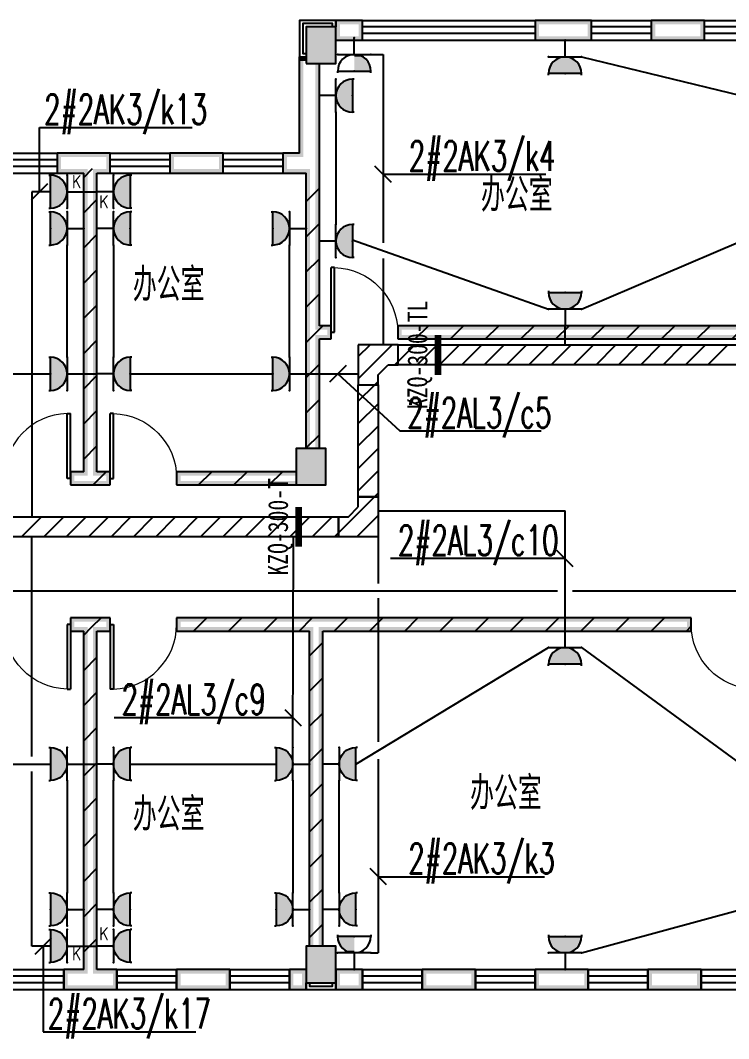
# Model space of a CAD drawing. Extents: x 101023 to 279373, y -114511 to 293844.
# Drawn here: x 148327 to 158995, y 55248 to 70588 of the extents above; entities that cross this region are included whole.
import ezdxf
from ezdxf.enums import TextEntityAlignment as Align

# ---------------------------------------------------------------- set-up
doc = ezdxf.new("R2010")
doc.units = 0
doc.header["$LTSCALE"] = 1000
doc.header["$MEASUREMENT"] = 0
for name, color, linetype in [('A-WALL-PATT', 252, 'Continuous'), ('CABLETRAY', 3, 'Continuous'), ('COLUMN', 2, 'Continuous'), ('DIM-照明', 3, 'Continuous'), ('EQUIP-插座', 3, 'Continuous'), ('EQUIP-照明', 3, 'Continuous'), ('PUB_HATCH', 8, 'Continuous'), ('PUB_TEXT', 7, 'Continuous'), ('PUB_WALL', 2, 'Continuous'), ('STAIR', 2, 'Continuous'), ('TEL_HATCH', 8, 'Continuous'), ('WALL', 2, 'Continuous'), ('WINDOW', 2, 'Continuous'), ('WIRE-照明', 6, 'Continuous'), ('抗震支吊架', 2, 'Continuous')]:
    doc.layers.add(name, color=color, linetype=linetype)
doc.styles.add('_TEL_ATTDEF', font='gbenor', dxfattribs={"bigfont": 'gbcbig'})
doc.styles.add('_TEL_DIM', font='simplex.shx', dxfattribs={"width": 0.8, "height": 3.5, "bigfont": 'gbcbig.shx'})
doc.styles.add('kzcad', font='', dxfattribs={"width": 0.8})
doc.styles.get("Standard").update_dxf_attribs({"font": 'simplex.shx', "width": 0.8, "bigfont": 'gbcbig.shx'})
doc.styles.get('kzcad').set_extended_font_data('SimSun')
pattern_1 = [(45, (-906447.23, -635367.28), (-265.16515, 265.16515), [])]

# ---------------------------------------------------------------- blocks, each defined once
blk = doc.blocks.new('$equip$00001237')
for p, q in [((-0.5, 1.05), (-0.5, 1)), ((-0.5, 1), (0.5, 1)), ((0.5, 1.05), (0.5, 1)), ((0.5, 0.5), (-0.5, 0.5)), ((0, 0.5), (0, 0))]:
    blk.add_line(p, q)
blk.add_arc((0, 1), 0.5, 180, 0)
for p in [(0, 1), (-0.5, 0.5), (0.5, 0.5), (0, 0)]:
    blk.add_point(p)
for points in [[(0.433, 0.75), (-0.433, 0.75), (0.5, 1), (-0.5, 1)], [(0.25, 0.567), (-0.25, 0.567), (0.433, 0.75), (-0.433, 0.75)], [(0, 0.5), (0, 0.5), (0.25, 0.567), (-0.25, 0.567)]]:
    blk.add_solid(points)
at = {"flags": 9}
blk.add_attdef('A', (0, 0), '', height=0.00002, dxfattribs=at)
blk = doc.blocks.new('$equip$00001764')
for p, q in [((-0.5, 1.05), (-0.5, 1)), ((-0.5, 1), (0.5, 1)), ((0.5, 1.05), (0.5, 1)), ((0.5, 0.5), (-0.5, 0.5)), ((0, 0.5), (0, 0))]:
    blk.add_line(p, q)
blk.add_arc((0, 1), 0.5, 180, 0)
for p in [(-0.5, 0.5), (0.5, 0.5), (0, 0)]:
    blk.add_point(p)
for points in [[(0.433, 0.75), (-0.433, 0.75), (0.5, 1), (-0.5, 1)], [(0.25, 0.567), (-0.25, 0.567), (0.433, 0.75), (-0.433, 0.75)], [(0, 0.5), (0, 0.5), (0.25, 0.567), (-0.25, 0.567)]]:
    blk.add_solid(points)
at = {"color": 7, "style": '_TEL_DIM'}
blk.add_attdef('$TEXT$', text='', height=0.4, dxfattribs=at).set_placement((0.303, 0.211), align=Align.MIDDLE_CENTER)
at = {"color": 7, "style": '_TEL_DIM', "flags": 1}
blk.add_attdef('A', text='', height=0.00002, dxfattribs=at).set_placement((0, 0), align=Align.MIDDLE_CENTER)
blk = doc.blocks.new('$equip$00001239')
for p, q in [((-0.5, 1.05), (-0.5, 1)), ((0.5, 1), (-0.5, 1)), ((0.5, 1.05), (0.5, 1)), ((0.5, 0.5), (-0.5, 0.5)), ((0, 0.5), (0, 0))]:
    blk.add_line(p, q)
blk.add_arc((0, 1), 0.5, 180, 0)
for points in [[(0, 0.75), (-0.433, 0.75), (0, 1), (-0.5, 1)], [(0, 0.567), (-0.25, 0.567), (0, 0.75), (-0.433, 0.75)], [(0, 0.5), (0, 0.5), (0, 0.567), (-0.25, 0.567)]]:
    blk.add_solid(points)
at = {"layer": 'EQUIP-照明'}
for p in [(0, 1), (-0.5, 0.5), (0.5, 0.5), (0, 0)]:
    blk.add_point(p, dxfattribs=at)
at = {"layer": 'EQUIP-照明', "flags": 9}
blk.add_attdef('A', (0, 0), '', height=0.00002, dxfattribs=at)
blk = doc.blocks.new('$WINLIB2D$00000001')
at = {"color": 0}
for points in [[(-0.5, 0.5), (-0.5, -0.5)], [(-0.5, 0.5), (0.5, 0.5)], [(0.5, -0.5), (0.5, 0.5)], [(0.5, 0.1667), (-0.5, 0.1667)], [(0.5, -0.1667), (-0.5, -0.1667)], [(-0.5, -0.5), (0.5, -0.5)]]:
    blk.add_lwpolyline(points, dxfattribs=at)
blk = doc.blocks.new('_FZH')
blk.add_lwpolyline([(-0.5, -0.5), (0.5, -0.5), (0.5, 0.5), (-0.5, 0.5)], close=True)
at = {"layer": 'PUB_HATCH'}
blk.add_solid([(-0.5, -0.5), (0.5, -0.5), (-0.5, 0.5), (0.5, 0.5)], dxfattribs=at)
blk = doc.blocks.new('$DorLib2D$00000001')
for p, q in [((0.45, 0.975), (0.5, 0.975)), ((0.45, 0), (0.45, 0.975)), ((0.5, 0), (0.5, 0.975)), ((0.5, 0), (0.45, 0))]:
    blk.add_line(p, q)
at = {"lineweight": 13}
blk.add_arc((0.475, 0), 0.975, 91.4693, 180, dxfattribs=at)
blk = doc.blocks.new('A$C54854E18')
at = {"layer": 'A-WALL-PATT'}
h = blk.add_hatch(dxfattribs=at)
h.set_pattern_fill('普通砖', color=256, scale=150, style=0)
h.set_pattern_definition(pattern_1)
h.paths.add_polyline_path([(33100, 16438.9), (33140, 16445.5), (33200, 16505.5), (33200, 21005.5), (33100, 21105.5), (33000, 21005.5), (33000, 16505.5), (33060, 16445.5)])
h = blk.add_hatch(dxfattribs=at)
h.set_pattern_fill('普通砖', color=256, scale=150, style=0)
h.set_pattern_definition(pattern_1)
h.paths.add_polyline_path([(36483.3, 18605.5), (36490, 18645.5), (36550, 18705.5), (36550, 21105.5), (36490, 21105.5), (36383.3, 21138.9), (36410, 21065.5), (36350, 21005.5), (36350, 18605.5)])
h = blk.add_hatch(dxfattribs=at)
h.set_pattern_fill('普通砖', color=256, scale=150, style=0)
h.set_pattern_definition(pattern_1)
h.paths.add_polyline_path([(36350, 16855.5), (36550, 16855.5), (36550, 18505.5), (36490, 18565.5), (36483.3, 18605.5), (36350, 18605.5)])
h = blk.add_hatch(dxfattribs=at)
h.set_pattern_fill('普通砖', color=256, scale=150, style=0)
h.set_pattern_definition(pattern_1)
h.paths.add_polyline_path([(36490, 18565.5), (36550, 18505.5), (36730, 18505.5), (36730, 18705.5), (36550, 18705.5), (36490, 18645.5), (36483.3, 18605.5)])
h = blk.add_hatch(dxfattribs=at)
h.set_pattern_fill('普通砖', color=256, scale=150, style=0)
h.set_pattern_definition(pattern_1)
h.paths.add_polyline_path([(43410, 18645.5), (43350, 18705.5), (37730, 18705.5), (37730, 18505.5), (43450, 18505.5), (43450, 18638.9)])
h = blk.add_hatch(dxfattribs=at)
h.set_pattern_fill('普通砖', color=256, scale=150, style=0)
h.set_pattern_definition(pattern_1)
h.paths.add_polyline_path([(33060, 16445.5), (33000, 16505.5), (32800, 16505.5), (32800, 16305.5), (33100, 16305.5), (33100, 16438.9)])
h = blk.add_hatch(dxfattribs=at)
h.set_pattern_fill('普通砖', color=256, scale=150, style=0)
h.set_pattern_definition(pattern_1)
h.paths.add_polyline_path([(33100, 16438.9), (33100, 16305.5), (33400, 16305.5), (33400, 16505.5), (33200, 16505.5), (33140, 16445.5)])
h = blk.add_hatch(dxfattribs=at)
h.set_pattern_fill('普通砖', color=256, scale=150, style=0)
h.set_pattern_definition(pattern_1)
h.paths.add_polyline_path([(36200, 16305.5), (36200, 16505.5), (34400, 16505.5), (34400, 16305.5)])
h = blk.add_hatch(dxfattribs=at)
h.set_pattern_fill('普通砖', color=256, scale=150, style=0)
h.set_pattern_definition(pattern_1)
h.paths.add_polyline_path([(33140, 14165.5), (33200, 14105.5), (33400, 14105.5), (33400, 14305.5), (33100, 14305.5), (33100, 14172.2)])
h = blk.add_hatch(dxfattribs=at)
h.set_pattern_fill('普通砖', color=256, scale=150, style=0)
h.set_pattern_definition(pattern_1)
h.paths.add_polyline_path([(36500, 14172.2), (36500, 14305.5), (34400, 14305.5), (34400, 14105.5), (36400, 14105.5), (36460, 14165.5)])
h = blk.add_hatch(dxfattribs=at)
h.set_pattern_fill('普通砖', color=256, scale=150, style=0)
h.set_pattern_definition(pattern_1)
h.paths.add_polyline_path([(36540, 14165.5), (36600, 14105.5), (42150, 14105.5), (42150, 14305.5), (36500, 14305.5), (36500, 14172.2)])
h = blk.add_hatch(dxfattribs=at)
h.set_pattern_fill('普通砖', color=256, scale=150, style=0)
h.set_pattern_definition(pattern_1)
h.paths.add_polyline_path([(33100, 8905.6), (33200, 9005.6), (33200, 14105.5), (33140, 14165.5), (33100, 14172.2), (33060, 14165.5), (33000, 14105.5), (33000, 9005.6)])
h = blk.add_hatch(dxfattribs=at)
h.set_pattern_fill('普通砖', color=256, scale=150, style=0)
h.set_pattern_definition(pattern_1)
h.paths.add_polyline_path([(36400, 9355.7), (36600, 9355.7), (36600, 14105.5), (36540, 14165.5), (36500, 14172.2), (36460, 14165.5), (36400, 14105.5)])
at = {"layer": 'PUB_WALL'}
for points in [[(36800, 23205.5), (36350, 23205.5), (36410, 23145.5), (36740, 23145.5)], [(36350, 23205.5), (36350, 22655.5), (36410, 22715.5), (36410, 23145.5)], [(36800, 22655.5), (36800, 23205.5), (36740, 23145.5), (36740, 22715.5)], [(37200, 23305.5), (36800, 23305.5), (36860, 23245.5), (37140, 23245.5)], [(36800, 23305.5), (36800, 23005.5), (36860, 23065.5), (36860, 23245.5)], [(37200, 23005.5), (37200, 23305.5), (37140, 23245.5), (37140, 23065.5)], [(40649.4, 23305.5), (39800, 23305.5), (39860, 23245.5), (40589.4, 23245.5)], [(39800, 23305.5), (39800, 23005.5), (39860, 23065.5), (39860, 23245.5)], [(40649.4, 23005.5), (40649.4, 23305.5), (40589.4, 23245.5), (40589.4, 23065.5)], [(42349.4, 23305.5), (41549.4, 23305.5), (41609.4, 23245.5), (42289.4, 23245.5)], [(41549.4, 23305.5), (41549.4, 23005.5), (41609.4, 23065.5), (41609.4, 23245.5)], [(42349.4, 23005.5), (42349.4, 23305.5), (42289.4, 23245.5), (42289.4, 23065.5)], [(36800, 23005.5), (37200, 23005.5), (37140, 23065.5), (36860, 23065.5)], [(39800, 23005.5), (40649.4, 23005.5), (40589.4, 23065.5), (39860, 23065.5)], [(41549.4, 23005.5), (42349.4, 23005.5), (42289.4, 23065.5), (41609.4, 23065.5)], [(36250, 21305.5), (36310, 21245.5), (36310, 22755.5), (36250, 22755.5)], [(36350, 22695.5), (36350, 22755.5), (36250, 22755.5), (36250, 22695.5)], [(36350, 22655.5), (36800, 22655.5), (36740, 22715.5), (36410, 22715.5)], [(36550, 22655.5), (36490, 22655.5), (36490, 21105.5), (36550, 21105.5)], [(33100, 21305.5), (32599.7, 21305.5), (32659.7, 21245.5), (33100, 21245.5)], [(32599.7, 21305.5), (32599.7, 21005.5), (32659.7, 21065.5), (32659.7, 21245.5)], [(33400.2, 21305.5), (33100, 21305.5), (33100, 21245.5), (33340.2, 21245.5)], [(33400.2, 21005.5), (33400.2, 21305.5), (33340.2, 21245.5), (33340.2, 21065.5)], [(35100.2, 21305.5), (34300.2, 21305.5), (34360.2, 21245.5), (35040.2, 21245.5)], [(34300.2, 21305.5), (34300.2, 21005.5), (34360.2, 21065.5), (34360.2, 21245.5)], [(35100.2, 21005.5), (35100.2, 21305.5), (35040.2, 21245.5), (35040.2, 21065.5)], [(36250, 21305.5), (36000.2, 21305.5), (36060.2, 21245.5), (36310, 21245.5)], [(36000.2, 21305.5), (36000.2, 21005.5), (36060.2, 21065.5), (36060.2, 21245.5)], [(32599.7, 21005.5), (33000, 21005.5), (33060, 21065.5), (32659.7, 21065.5)], [(33000, 16505.5), (33000, 21005.5), (33060, 21065.5), (33060, 16445.5)], [(33200, 16505.5), (33200, 21005.5), (33140, 21065.5), (33140, 16445.5)], [(33200, 21005.5), (33400.2, 21005.5), (33340.2, 21065.5), (33140, 21065.5)], [(34300.2, 21005.5), (35100.2, 21005.5), (35040.2, 21065.5), (34360.2, 21065.5)], [(36000.2, 21005.5), (36350, 21005.5), (36410, 21065.5), (36060.2, 21065.5)], [(36350, 18605.5), (36350, 21005.5), (36410, 21065.5), (36410, 18605.5)], [(36550, 18705.5), (36550, 21105.5), (36490, 21105.5), (36490, 18645.5)], [(36350, 16855.5), (36410, 16855.5), (36410, 18605.5), (36350, 18605.5)], [(36730, 18705.5), (36550, 18705.5), (36490, 18645.5), (36670, 18645.5)], [(36490, 16855.5), (36550, 16855.5), (36550, 18505.5), (36490, 18565.5)], [(36550, 18505.5), (36730, 18505.5), (36670, 18565.5), (36490, 18565.5)], [(36730, 18505.5), (36730, 18705.5), (36670, 18645.5), (36670, 18565.5)], [(43350, 18705.5), (37730, 18705.5), (37790, 18645.5), (43410, 18645.5)], [(37730, 18705.5), (37730, 18505.5), (37790, 18565.5), (37790, 18645.5)], [(37730, 18505.5), (43450, 18505.5), (43450, 18565.5), (37790, 18565.5)], [(36650, 16855.5), (36200, 16855.5), (36260, 16795.5), (36590, 16795.5)], [(36200, 16855.5), (36200, 16305.5), (36260, 16365.5), (36260, 16795.5)], [(36650, 16305.5), (36650, 16855.5), (36590, 16795.5), (36590, 16365.5)], [(33000, 16505.5), (32800, 16505.5), (32860, 16445.5), (33060, 16445.5)], [(32800, 16505.5), (32800, 16305.5), (32860, 16365.5), (32860, 16445.5)], [(33400, 16505.5), (33200, 16505.5), (33140, 16445.5), (33340, 16445.5)], [(33400, 16305.5), (33400, 16505.5), (33340, 16445.5), (33340, 16365.5)], [(36200, 16445.5), (36200, 16505.5), (34400, 16505.5), (34460, 16445.5)], [(34400, 16505.5), (34400, 16305.5), (34460, 16365.5), (34460, 16445.5)], [(32800, 16305.5), (33100, 16305.5), (33100, 16365.5), (32860, 16365.5)], [(33100, 16305.5), (33400, 16305.5), (33340, 16365.5), (33100, 16365.5)], [(36200, 16305.5), (36200, 16365.5), (34460, 16365.5), (34400, 16305.5)], [(36200, 16305.5), (36650, 16305.5), (36590, 16365.5), (36260, 16365.5)], [(33100, 14305.5), (32800, 14305.5), (32860, 14245.5), (33100, 14245.5)], [(32800, 14305.5), (32800, 14105.5), (32860, 14165.5), (32860, 14245.5)], [(33400, 14305.5), (33100, 14305.5), (33100, 14245.5), (33340, 14245.5)], [(33400, 14105.5), (33400, 14305.5), (33340, 14245.5), (33340, 14165.5)], [(36500, 14305.5), (34400, 14305.5), (34460, 14245.5), (36500, 14245.5)], [(34400, 14305.5), (34400, 14105.5), (34460, 14165.5), (34460, 14245.5)], [(42150, 14305.5), (36500, 14305.5), (36500, 14245.5), (42090, 14245.5)], [(42150, 14105.5), (42150, 14305.5), (42090, 14245.5), (42090, 14165.5)], [(32800, 14105.5), (33000, 14105.5), (33060, 14165.5), (32860, 14165.5)], [(33000, 9005.6), (33000, 14105.5), (33060, 14165.5), (33060, 8945.6)], [(33200, 14105.5), (33400, 14105.5), (33340, 14165.5), (33140, 14165.5)], [(33200, 9005.6), (33200, 14105.5), (33140, 14165.5), (33140, 8945.6)], [(34400, 14105.5), (36400, 14105.5), (36460, 14165.5), (34460, 14165.5)], [(36400, 9355.7), (36460, 9355.7), (36460, 14165.5), (36400, 14105.5)], [(36600, 14105.5), (42150, 14105.5), (42090, 14165.5), (36540, 14165.5)], [(36540, 9355.7), (36600, 9355.7), (36600, 14105.5), (36540, 14165.5)], [(36800, 9355.7), (36350, 9355.7), (36410, 9295.7), (36740, 9295.7)], [(36350, 9355.7), (36350, 8805.6), (36410, 8865.6), (36410, 9295.7)], [(36800, 8805.6), (36800, 9355.7), (36740, 9295.7), (36740, 8865.6)], [(33000, 9005.6), (32699.7, 9005.6), (32759.7, 8945.6), (33060, 8945.6)], [(32699.7, 9005.6), (32699.7, 8705.6), (32759.7, 8765.6), (32759.7, 8945.6)], [(33500, 9005.6), (33200, 9005.6), (33140, 8945.6), (33440, 8945.6)], [(33500, 8705.6), (33500, 9005.6), (33440, 8945.6), (33440, 8765.6)], [(35200, 9005.6), (34400, 9005.6), (34460, 8945.6), (35140, 8945.6)], [(34400, 9005.6), (34400, 8705.6), (34460, 8765.6), (34460, 8945.6)], [(35200, 8705.6), (35200, 9005.6), (35140, 8945.6), (35140, 8765.6)], [(36350, 9005.6), (36100, 9005.6), (36160, 8945.6), (36290, 8945.6)], [(36100, 9005.6), (36100, 8705.6), (36160, 8765.6), (36160, 8945.6)], [(36350, 8705.6), (36350, 9005.6), (36290, 8945.6), (36290, 8765.6)], [(37200, 9005.5), (36800, 9005.5), (36860, 8945.5), (37140, 8945.5)], [(36800, 9005.5), (36800, 8705.5), (36860, 8765.5), (36860, 8945.5)], [(37200, 8705.5), (37200, 9005.5), (37140, 8945.5), (37140, 8765.5)], [(38900, 9005.5), (38100, 9005.5), (38160, 8945.5), (38840, 8945.5)], [(38100, 9005.5), (38100, 8705.5), (38160, 8765.5), (38160, 8945.5)], [(38900, 8705.5), (38900, 9005.5), (38840, 8945.5), (38840, 8765.5)], [(40600, 9005.5), (39800, 9005.5), (39860, 8945.5), (40540, 8945.5)], [(39800, 9005.5), (39800, 8705.5), (39860, 8765.5), (39860, 8945.5)], [(40600, 8705.5), (40600, 9005.5), (40540, 8945.5), (40540, 8765.5)], [(42300, 9005.5), (41500, 9005.5), (41560, 8945.5), (42240, 8945.5)], [(41500, 9005.5), (41500, 8705.5), (41560, 8765.5), (41560, 8945.5)], [(42300, 8705.5), (42300, 9005.5), (42240, 8945.5), (42240, 8765.5)], [(32699.7, 8705.6), (33100, 8705.6), (33100, 8765.6), (32759.7, 8765.6)], [(33100, 8705.6), (33500, 8705.6), (33440, 8765.6), (33100, 8765.6)], [(34400, 8705.6), (35200, 8705.6), (35140, 8765.6), (34460, 8765.6)], [(36100, 8705.6), (36350, 8705.6), (36290, 8765.6), (36160, 8765.6)], [(36350, 8805.6), (36800, 8805.6), (36740, 8865.6), (36410, 8865.6)], [(36800, 8705.5), (37200, 8705.5), (37140, 8765.5), (36860, 8765.5)], [(38100, 8705.5), (38900, 8705.5), (38840, 8765.5), (38160, 8765.5)], [(39800, 8705.5), (40600, 8705.5), (40540, 8765.5), (39860, 8765.5)], [(41500, 8705.5), (42300, 8705.5), (42240, 8765.5), (41560, 8765.5)]]:
    blk.add_hatch(color=256, dxfattribs=at).paths.add_polyline_path(points)
for points in [[(36800, 23205.5), (36800, 23305.5), (36250, 23305.5), (36250, 22755.5), (36350, 22755.5)], [(36750, 23205.5), (36750, 23255.5), (36300, 23255.5), (36300, 22805.5), (36350, 22805.5)], [(36350, 8805.6), (36350, 8705.6), (36800, 8705.5), (36800, 8805.5)], [(36400, 8805.6), (36400, 8755.6), (36750, 8755.5), (36750, 8805.5)]]:
    blk.add_lwpolyline(points)
at = {"layer": 'WALL'}
for p, q in [((37200, 23305.5), (36800, 23305.5)), ((36800, 23305.5), (36800, 23205.5)), ((37200, 23005.5), (37200, 23305.5)), ((40649.4, 23305.5), (39800, 23305.5)), ((39800, 23305.5), (39800, 23005.5)), ((40649.4, 23005.5), (40649.4, 23305.5)), ((42349.4, 23305.5), (41549.4, 23305.5)), ((41549.4, 23305.5), (41549.4, 23005.5)), ((42349.4, 23005.5), (42349.4, 23305.5)), ((36800, 23005.5), (37200, 23005.5)), ((39800, 23005.5), (40649.4, 23005.5)), ((41549.4, 23005.5), (42349.4, 23005.5)), ((36250, 21305.5), (36250, 22755.5)), ((36250, 22755.5), (36350, 22755.5)), ((36550, 21105.5), (36550, 22655.5)), ((33100, 21305.5), (32599.7, 21305.5)), ((32599.7, 21305.5), (32599.7, 21005.5)), ((33400.2, 21305.5), (33100, 21305.5)), ((33400.2, 21005.5), (33400.2, 21305.5)), ((35100.2, 21305.5), (34300.2, 21305.5)), ((34300.2, 21305.5), (34300.2, 21005.5)), ((35100.2, 21005.5), (35100.2, 21305.5)), ((36250, 21305.5), (36000.2, 21305.5)), ((36000.2, 21305.5), (36000.2, 21005.5)), ((36550, 18705.5), (36550, 21105.5)), ((32599.7, 21005.5), (33000, 21005.5)), ((33000, 16505.5), (33000, 21005.5)), ((33200, 16505.5), (33200, 21005.5)), ((33200, 21005.5), (33400.2, 21005.5)), ((34300.2, 21005.5), (35100.2, 21005.5)), ((36000.2, 21005.5), (36350, 21005.5)), ((36350, 18605.5), (36350, 21005.5)), ((36350, 16855.5), (36350, 18605.5)), ((36730, 18705.5), (36550, 18705.5)), ((36730, 18505.5), (36730, 18705.5)), ((43350, 18705.5), (37730, 18705.5)), ((37730, 18705.5), (37730, 18505.5)), ((36550, 16855.5), (36550, 18505.5)), ((36550, 18505.5), (36730, 18505.5)), ((37730, 18505.5), (43450, 18505.5)), ((33000, 16505.5), (32800, 16505.5)), ((32800, 16505.5), (32800, 16305.5)), ((33400, 16505.5), (33200, 16505.5)), ((33400, 16305.5), (33400, 16505.5)), ((36200, 16505.5), (34400, 16505.5)), ((34400, 16505.5), (34400, 16305.5)), ((32800, 16305.5), (33100, 16305.5)), ((33100, 16305.5), (33400, 16305.5)), ((34400, 16305.5), (36200, 16305.5)), ((33100, 14305.5), (32800, 14305.5)), ((32800, 14305.5), (32800, 14105.5)), ((33400, 14305.5), (33100, 14305.5)), ((33400, 14105.5), (33400, 14305.5)), ((36500, 14305.5), (34400, 14305.5)), ((34400, 14305.5), (34400, 14105.5)), ((42150, 14305.5), (36500, 14305.5)), ((42150, 14105.5), (42150, 14305.5)), ((32800, 14105.5), (33000, 14105.5)), ((33000, 9005.6), (33000, 14105.5)), ((33200, 14105.5), (33400, 14105.5)), ((33200, 9005.6), (33200, 14105.5)), ((34400, 14105.5), (36400, 14105.5)), ((36400, 9355.7), (36400, 14105.5)), ((36600, 14105.5), (42150, 14105.5)), ((36600, 9355.7), (36600, 14105.5)), ((33000, 9005.6), (32699.7, 9005.6)), ((32699.7, 9005.6), (32699.7, 8705.6)), ((33500, 9005.6), (33200, 9005.6)), ((33500, 8705.6), (33500, 9005.6)), ((35200, 9005.6), (34400, 9005.6)), ((34400, 9005.6), (34400, 8705.6)), ((35200, 8705.6), (35200, 9005.6)), ((36350, 9005.6), (36100, 9005.6)), ((36100, 9005.6), (36100, 8705.6)), ((37200, 9005.5), (36800, 9005.5)), ((36800, 9005.5), (36800, 8705.5)), ((37200, 8705.5), (37200, 9005.5)), ((38900, 9005.5), (38100, 9005.5)), ((38100, 9005.5), (38100, 8705.5)), ((38900, 8705.5), (38900, 9005.5)), ((40600, 9005.5), (39800, 9005.5)), ((39800, 9005.5), (39800, 8705.5)), ((40600, 8705.5), (40600, 9005.5)), ((42300, 9005.5), (41500, 9005.5)), ((41500, 9005.5), (41500, 8705.5)), ((42300, 8705.5), (42300, 9005.5)), ((36350, 8705.6), (36350, 8805.6)), ((32699.7, 8705.6), (33100, 8705.6)), ((33100, 8705.6), (33500, 8705.6)), ((34400, 8705.6), (35200, 8705.6)), ((36100, 8705.6), (36350, 8705.6)), ((36800, 8705.5), (37200, 8705.5)), ((38100, 8705.5), (38900, 8705.5)), ((39800, 8705.5), (40600, 8705.5)), ((41500, 8705.5), (42300, 8705.5))]:
    blk.add_line(p, q, dxfattribs=at)
at = {"layer": 'COLUMN'}
for p, xscale, yscale, zscale, rotation in [((36575, 22930.5), 450.000000103144, 549.9999998937128, 549.9999998937128, 8.908297938881888e-09), ((36425, 16580.5), 449.9999998612329, 550.0664063263685, 550.0664063263685, 8.87865302538905e-09), ((36575, 9080.6), 449.9999998612329, 550.0664062451106, 550.0664062451106, 8.87865302538905e-09)]:
    blk.add_blockref('_FZH', p, dxfattribs=dict(at, xscale=xscale, yscale=yscale, zscale=zscale, rotation=rotation))
at = {"layer": 'WINDOW'}
for name, p, xscale, yscale, zscale, rotation in [('$WINLIB2D$00000001', (38500, 23155.5), -2600, 300, 2600, 179.9999999999989), ('$WINLIB2D$00000001', (41099.4, 23155.5), -900, 300, 900, 179.9999999999989), ('$WINLIB2D$00000001', (42799.4, 23155.5), -900, 300, 900, 179.9999999999989), ('$WINLIB2D$00000001', (32149.7, 21155.5), -900, 300, 900, 180), ('$WINLIB2D$00000001', (33850.2, 21155.5), -900, 300, 900, 180), ('$WINLIB2D$00000001', (35550.2, 21155.5), -900, 300, 900, 180), ('$DorLib2D$00000001', (37230, 18605.5), -1000, 1000, -1000, 359.9999999999991), ('$DorLib2D$00000001', (32300, 14205.5), -1000, 1000, -1000, 180), ('$DorLib2D$00000001', (33900, 14205.5), 1000, 1000, 1000, 180), ('$DorLib2D$00000001', (42650, 14205.5), -1000, 1000, -1000, 180), ('$WINLIB2D$00000001', (32249.7, 8855.6), 899.9999999999997, 299.9999999999999, -899.9999999999998, 0.0005806706902538738), ('$WINLIB2D$00000001', (33950, 8855.6), 900.0000000000001, 300.0000000000001, -900, 0.0005853535169641432), ('$WINLIB2D$00000001', (35650, 8855.6), 900.0000000000001, 300.0000000000001, -900, 0.0005853535169641432)]:
    blk.add_blockref(name, p, dxfattribs=dict(at, xscale=xscale, yscale=yscale, zscale=zscale, rotation=rotation))
for name, p, xscale, yscale, zscale in [('$DorLib2D$00000001', (32300, 16405.5), 1000, 1000, -1000), ('$DorLib2D$00000001', (33900, 16405.5), -1000, 1000, 1000), ('$WINLIB2D$00000001', (37650, 8855.5), 900, 300, -900), ('$WINLIB2D$00000001', (39350, 8855.5), 900, 300, -900), ('$WINLIB2D$00000001', (41050, 8855.5), 900, 300, -900), ('$WINLIB2D$00000001', (42750, 8855.5), 900, 300, -900)]:
    blk.add_blockref(name, p, dxfattribs=dict(at, xscale=xscale, yscale=yscale, zscale=zscale))
at = {"layer": 'PUB_TEXT'}
for p in [(38984.2, 20424.4), (33739.9, 19073.7), (38819.8, 11412.8), (33739.9, 11093.9)]:
    blk.add_text('办公室', height=500, dxfattribs=at).set_placement(p)

msp = doc.modelspace()

# ---------------------------------------------------------------- linework, layer by layer
at = {"layer": 'CABLETRAY'}
for p, q in [((154017, 65698), (153417, 65698)), ((153417, 65698), (153417, 65098)), ((154017, 65398), (154017, 65698)), ((154017, 65698), (176312, 65698)), ((154017, 65398), (154017, 65698)), ((153717, 65248), (153867, 65398)), ((153867, 65398), (154017, 65398)), ((176312, 65398), (154017, 65398)), ((153717, 65098), (153717, 65248)), ((153417, 65098), (153717, 65098)), ((153417, 63408), (153417, 65098)), ((153417, 65098), (153717, 65098)), ((153717, 65098), (153717, 63408)), ((153717, 63408), (153417, 63408)), ((153417, 63258), (153417, 63408)), ((153417, 63408), (153717, 63408)), ((153717, 63408), (153717, 62808)), ((153267, 63108), (153417, 63258)), ((135423, 63108), (153117, 63108)), ((153117, 63108), (153117, 62808)), ((153117, 62808), (153117, 63108)), ((153117, 63108), (153267, 63108)), ((153117, 62808), (135423, 62808)), ((153717, 62808), (153117, 62808))]:
    msp.add_line(p, q, dxfattribs=at)
at = {"layer": 'DIM-照明'}
for p, q in [((153915, 68145), (153667, 68392)), ((148493, 67883), (148740, 68130)), ((153232, 65388), (152984, 65140)), ((156653, 62355), (156406, 62602)), ((152308, 60207), (152555, 59958)), ((153841, 57563), (153593, 57810)), ((148548, 56519), (148796, 56766))]:
    msp.add_line(p, q, dxfattribs=at)
for points in [[(148617, 68007), (148617, 68973)], [(148617, 68973), (150913, 68973)], [(153791, 68269), (154109, 68269)], [(154109, 68269), (156240, 68269)], [(153108, 65264), (154042, 64402)], [(154042, 64402), (156172, 64402)], [(156208, 62479), (153900, 62479)], [(156530, 62479), (156208, 62479)], [(151857, 60083), (149738, 60083)], [(152431, 60083), (151857, 60083)], [(153717, 57687), (154101, 57687)], [(154101, 57687), (156220, 57687)], [(148672, 56643), (148672, 55348)], [(148672, 55348), (150968, 55348)]]:
    msp.add_lwpolyline(points, dxfattribs=at)
at = {"layer": 'TEL_HATCH', "linetype": 'Continuous'}
for p, q in [((153417, 65523), (153593, 65698)), ((153417, 65186), (153929, 65698)), ((154017, 65449), (154266, 65698)), ((154303, 65398), (154603, 65698)), ((154640, 65398), (154940, 65698)), ((154976, 65398), (155276, 65698)), ((155313, 65398), (155613, 65698)), ((155650, 65398), (155950, 65698)), ((155987, 65398), (156287, 65698)), ((156323, 65398), (156623, 65698)), ((156660, 65398), (156960, 65698)), ((156997, 65398), (157297, 65698)), ((157334, 65398), (157634, 65698)), ((157670, 65398), (157970, 65698)), ((158007, 65398), (158307, 65698)), ((158344, 65398), (158644, 65698)), ((158681, 65398), (158981, 65698)), ((153966, 65398), (154017, 65449)), ((153417, 64849), (153666, 65098)), ((153666, 65098), (153717, 65149)), ((153417, 64513), (153717, 64813)), ((153417, 64176), (153717, 64476)), ((153417, 63839), (153717, 64139)), ((153417, 63502), (153717, 63802)), ((153117, 62866), (153660, 63408)), ((153660, 63408), (153717, 63466)), ((148345, 62808), (148645, 63108)), ((148682, 62808), (148982, 63108)), ((149018, 62808), (149318, 63108)), ((149355, 62808), (149655, 63108)), ((149692, 62808), (149992, 63108)), ((150029, 62808), (150329, 63108)), ((150365, 62808), (150665, 63108)), ((150702, 62808), (151002, 63108)), ((151039, 62808), (151339, 63108)), ((151376, 62808), (151676, 63108)), ((151712, 62808), (152012, 63108)), ((152049, 62808), (152349, 63108)), ((152386, 62808), (152686, 63108)), ((152723, 62808), (153023, 63108)), ((153396, 62808), (153717, 63129)), ((153060, 62808), (153117, 62866))]:
    msp.add_line(p, q, dxfattribs=at)
at = {"layer": 'WIRE-照明'}
for p, q in [((153606, 70075), (153791, 70075)), ((153791, 70075), (153791, 67238)), ((148780, 68007), (148499, 68007)), ((148499, 68007), (148499, 63108)), ((153791, 66999), (153791, 65698)), ((152630, 65264), (153417, 65264)), ((148499, 59498), (148499, 62808)), ((153717, 62808), (153717, 62106)), ((153717, 61881), (153717, 59721)), ((153717, 59458), (153717, 56538)), ((148499, 56643), (148499, 59273)), ((148780, 56643), (148499, 56643)), ((153605, 56538), (153717, 56538))]:
    msp.add_line(p, q, dxfattribs=at)
at = {"layer": 'WIRE-照明', "linetype": 'Continuous'}
for p, q in [((156780, 70038), (159180, 69454)), ((153080, 69204), (153080, 67514)), ((149280, 68007), (149480, 68007)), ((149030, 65514), (149030, 67204)), ((149730, 67204), (149730, 65514)), ((152380, 65514), (152380, 67204)), ((153330, 67282), (156280, 66238)), ((156780, 66238), (159180, 67264)), ((156530, 65698), (156530, 65988)), ((146480, 65264), (148780, 65264)), ((149280, 65264), (149480, 65264)), ((149980, 65264), (152130, 65264)), ((153717, 63198), (156530, 63198)), ((156530, 61388), (156530, 63198)), ((152430, 59635), (152442, 62808)), ((145651, 61994), (156417, 61994)), ((156642, 61994), (159307, 61994)), ((153380, 59385), (156280, 61138)), ((156780, 61138), (159180, 59385)), ((146480, 59385), (148780, 59385)), ((149280, 59385), (149480, 59385)), ((149980, 59385), (152180, 59385)), ((149030, 59135), (149030, 57445)), ((149730, 57445), (149730, 59135)), ((152430, 59135), (152430, 57445)), ((153130, 57445), (153130, 59135)), ((156780, 56538), (159180, 57195)), ((149280, 56643), (149480, 56643))]:
    msp.add_line(p, q, dxfattribs=at)
at = {"layer": '抗震支吊架', "color": 2, "const_width": 100}
for points in [[(154617, 65248), (154617, 65848)], [(152517, 62658), (152517, 63258)]]:
    msp.add_lwpolyline(points, dxfattribs=at)

# ---------------------------------------------------------------- block references
at = {"layer": 'EQUIP-插座', "yscale": 500, "zscale": 500}
for name, p, xscale, rotation in [('$equip$00001239', (153356, 70325), 500, 180), ('$equip$00001237', (156530, 70288), 500, 180), ('$equip$00001237', (152830, 69454), 500, 270), ('$equip$00001237', (149280, 67454), 500, 90), ('$equip$00001237', (149480, 67454), 500, 270), ('$equip$00001237', (152630, 67454), 500, 90), ('$equip$00001237', (152830, 67264), 500, 270), ('$equip$00001237', (149280, 65264), 500, 90), ('$equip$00001237', (149480, 65264), 500, 270), ('$equip$00001237', (152630, 65264), 500, 90), ('$equip$00001237', (156530, 61388), 500, 180), ('$equip$00001237', (149280, 59385), -500, 90), ('$equip$00001237', (149480, 59385), -500, 270), ('$equip$00001237', (152680, 59385), -500, 90), ('$equip$00001237', (152880, 59385), -500, 270), ('$equip$00001237', (149280, 57195), -500, 90), ('$equip$00001237', (149480, 57195), -500, 270), ('$equip$00001237', (152680, 57195), -500, 90), ('$equip$00001237', (152880, 57195), -500, 270)]:
    msp.add_blockref(name, p, dxfattribs=dict(at, xscale=xscale, rotation=rotation))
at = {"layer": 'EQUIP-插座'}
ref = msp.add_blockref('$equip$00001764', (149280, 68007), dxfattribs=dict(at, xscale=500, yscale=500, zscale=500, rotation=90))
ref.add_attrib('$TEXT$', 'K', dxfattribs={"layer": '0', "color": 7, "height": 200, "style": '_TEL_ATTDEF'}).set_placement((149174, 68158), align=Align.MIDDLE_CENTER)
ref = msp.add_blockref('$equip$00001764', (149480, 68007), dxfattribs=dict(at, xscale=500, yscale=500, zscale=500, rotation=270))
ref.add_attrib('$TEXT$', 'K', dxfattribs={"layer": '0', "color": 7, "height": 200, "style": '_TEL_ATTDEF'}).set_placement((149585, 67855), align=Align.MIDDLE_CENTER)
at = {"layer": 'EQUIP-插座', "xscale": 500, "yscale": 500, "zscale": 500}
for name, p in [('$equip$00001237', (156530, 65988)), ('$equip$00001239', (153355, 56288)), ('$equip$00001237', (156530, 56288))]:
    msp.add_blockref(name, p, dxfattribs=at)
at = {"layer": 'EQUIP-插座'}
ref = msp.add_blockref('$equip$00001764', (149480, 56643), dxfattribs=dict(at, xscale=-500, yscale=500, zscale=500, rotation=270))
ref.add_attrib('$TEXT$', 'K', dxfattribs={"layer": '0', "color": 7, "height": 200, "style": '_TEL_ATTDEF'}).set_placement((149585, 56828), align=Align.MIDDLE_CENTER)
ref = msp.add_blockref('$equip$00001764', (149280, 56643), dxfattribs=dict(at, xscale=-500, yscale=500, zscale=500, rotation=90))
ref.add_attrib('$TEXT$', 'K', dxfattribs={"layer": '0', "color": 7, "height": 200, "style": '_TEL_ATTDEF'}).set_placement((149174, 56524), align=Align.MIDDLE_CENTER)
at = {"layer": 'STAIR'}
msp.add_blockref('A$C54854E18', (116280, 47283), dxfattribs=at)

# ---------------------------------------------------------------- texts
at = {"layer": 'DIM-照明', "color": 7, "style": '_TEL_DIM', "width": 0.64}
for s, p in [('2#2AK3/k13', (148685, 69023)), ('2#2AK3/k4', (154178, 68319)), ('2#2AL3/c5', (154154, 64452)), ('2#2AL3/c10', (154013, 62529)), ('2#2AL3/c9', (149851, 60133)), ('2#2AK3/k3', (154169, 57737)), ('2#2AK3/k17', (148740, 55398))]:
    msp.add_text(s, height=450, dxfattribs=at).set_placement(p)
at = {"layer": '抗震支吊架', "color": 2, "style": 'kzcad', "width": 0.8}
for s, p in [('KZQ-300-TL', (154457, 65548)), ('KZQ-300-T', (152357, 62958))]:
    msp.add_text(s, height=300, rotation=89.8854, dxfattribs=at).set_placement(p, align=Align.CENTER)

doc.saveas('drawing.dxf')
